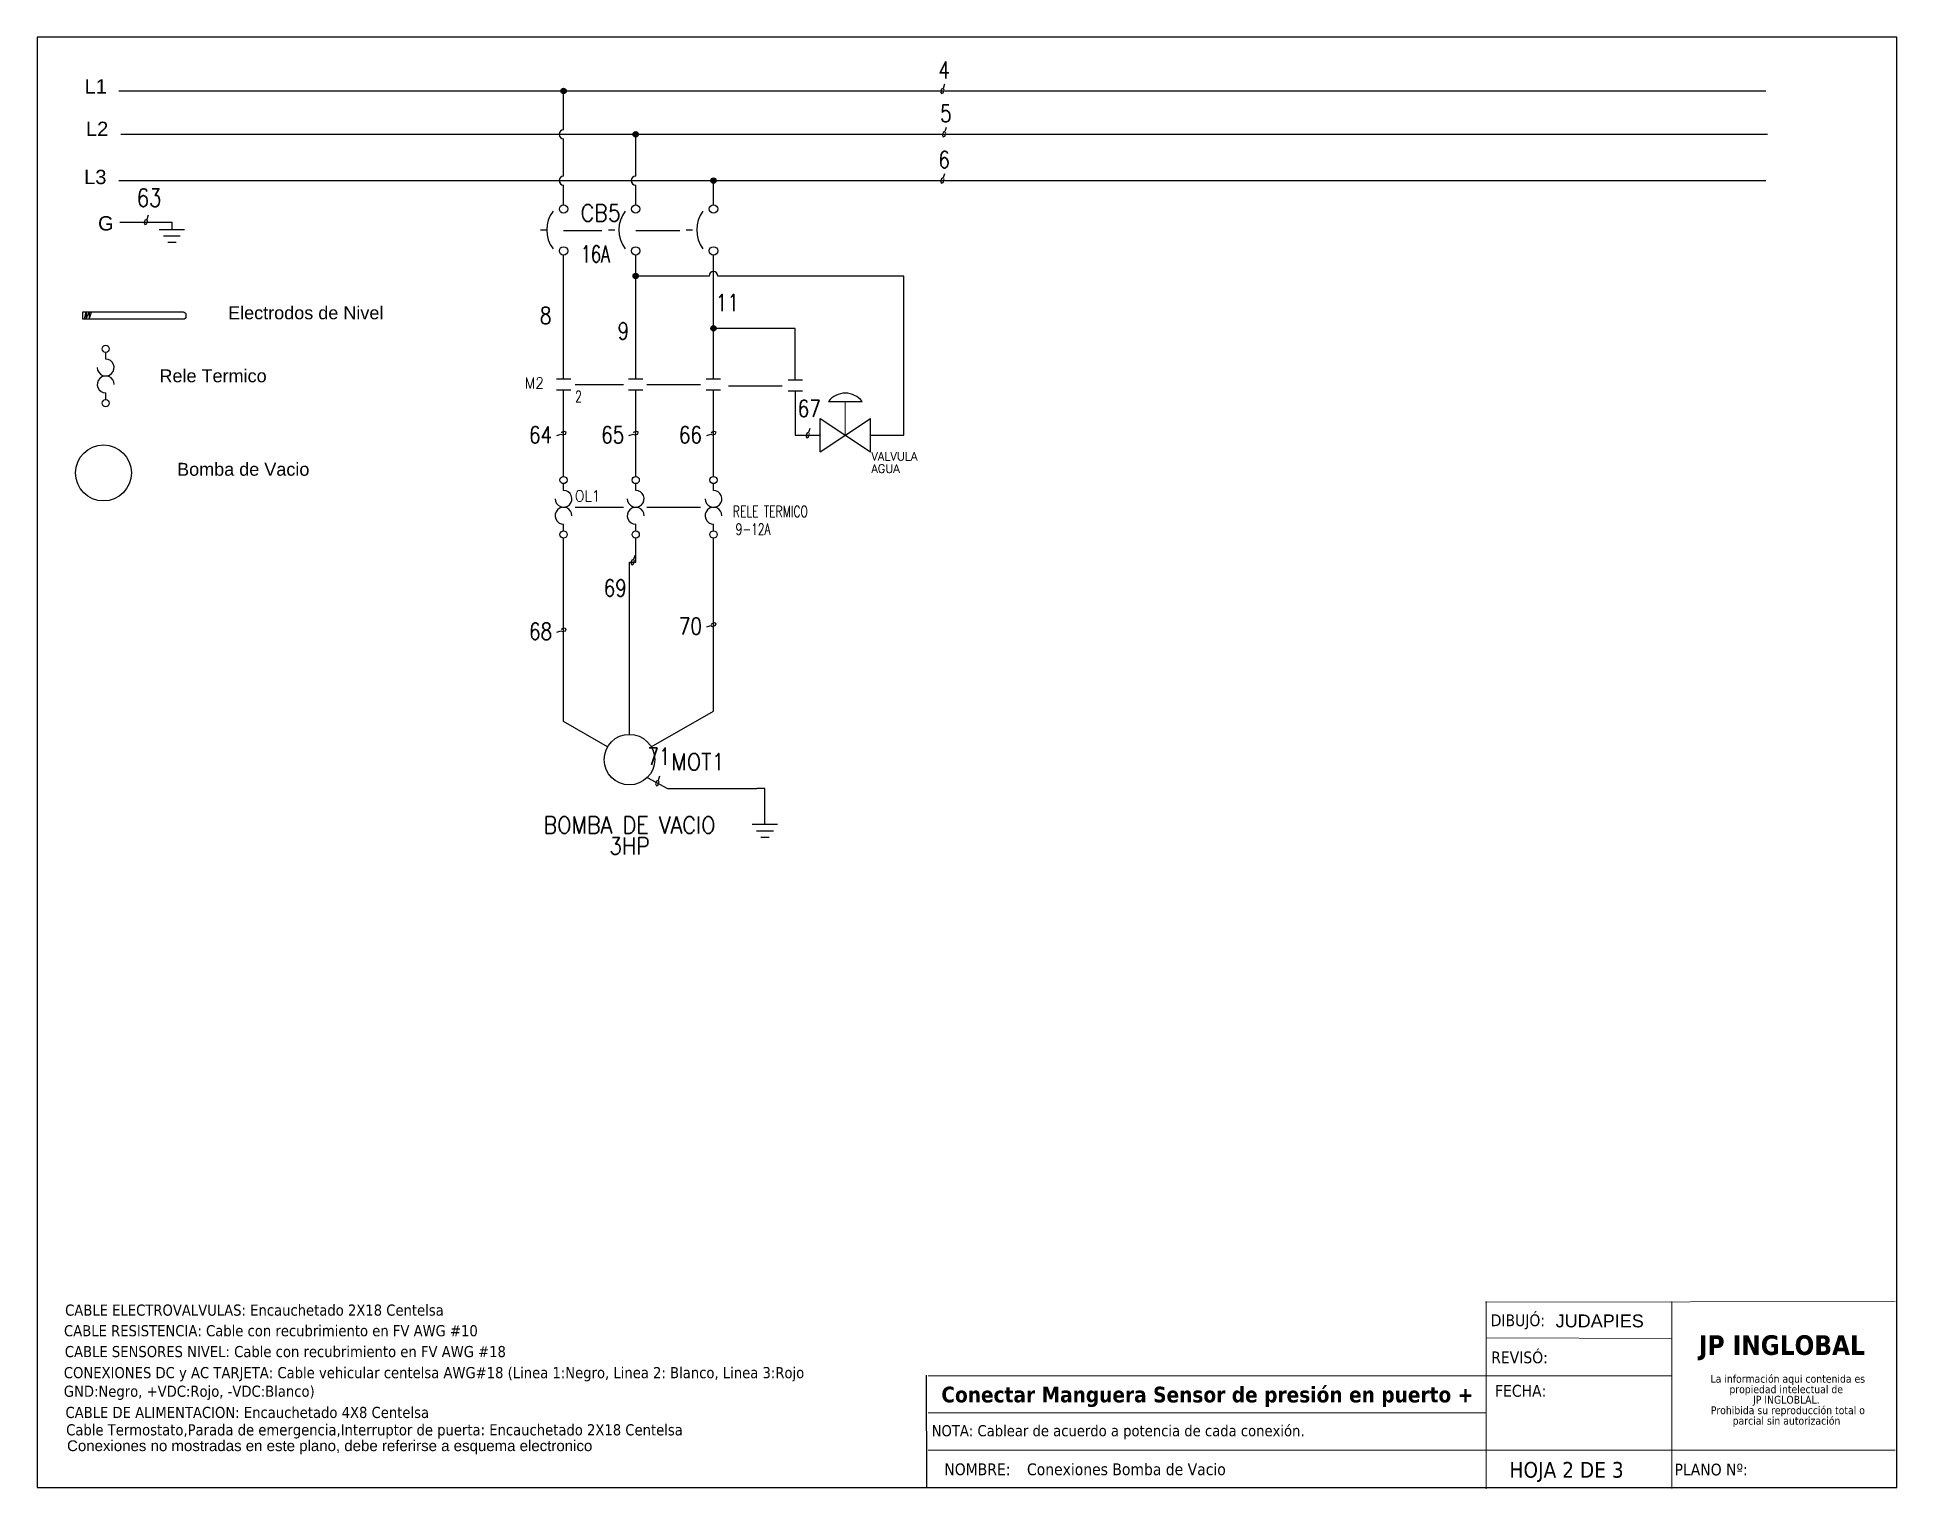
# Model space of a CAD drawing. Header units: inches. Extents: x 18.7 to 39.4, y 4.3 to 20.5.
import ezdxf
from ezdxf.enums import TextEntityAlignment as Align

# ---------------------------------------------------------------- set-up
doc = ezdxf.new("R2010")
doc.units = ezdxf.units.IN
doc.header["$MEASUREMENT"] = 0
doc.linetypes.add('CENTERX2', pattern=[20.32, 12.7, -2.54, 2.54, -2.54])
doc.linetypes.add('HIDDEN2', pattern=[0.1875, 0.125, -0.0625])
for name, color, linetype in [('BLK_12AWG', 7, 'Continuous'), ('CONTORNO', 179, 'Continuous'), ('DESC', 250, 'Continuous'), ('LINK', 9, 'Continuous'), ('MISC', 7, 'Continuous'), ('SYMS', 7, 'Continuous'), ('TAGS', 150, 'Continuous'), ('WIREFIXED', 7, 'Continuous'), ('WIRENO', 250, 'Continuous'), ('WIRES', 7, 'Continuous'), ('XREFCHILD', 134, 'Continuous')]:
    doc.layers.add(name, color=color, linetype=linetype)
doc.styles.add('SLDTEXTSTYLE0', font='tahoma.ttf')
doc.styles.add('SLDTEXTSTYLE1', font='')
doc.styles.get("Standard").update_dxf_attribs({"font": 'arial.ttf'})
doc.styles.add('WD', font='romans.shx')
doc.styles.get('SLDTEXTSTYLE1').set_extended_font_data('Tahoma', bold=True)

# ---------------------------------------------------------------- blocks, each defined once
blk = doc.blocks.new('SW_NOTE_2')
at = {"layer": 'CONTORNO', "color": 0, "char_height": 1.0583, "attachment_point": 2, "style": 'SLDTEXTSTYLE0'}
for s, insert in [('La información aqui contenida es ', (10.29, 1.34)), ('propiedad intelectual de', (10.08, -0.07)), ('JP INGLOBLAL.', (10.1, -1.48)), ('Prohibida su reproducción total o ', (10.3, -2.89)), ('parcial sin autorización', (10.12, -4.3))]:
    blk.add_mtext(s, dxfattribs=dict(at, insert=insert))
blk = doc.blocks.new('Nivel')
at = {"layer": 'WIRENO'}
for p, q in [((103.38, 60.01), (103.74, 61.39)), ((103.74, 61.39), (103.74, 60.1)), ((103.74, 60.1), (104.25, 61.39)), ((104.25, 61.39), (104.25, 60.07)), ((104.25, 60.07), (104.74, 61.36))]:
    blk.add_line(p, q, dxfattribs=at)
blk.add_lwpolyline([(103.12, 61.39), (121.77, 61.39, -0.414214), (122.27, 60.89), (122.27, 60.54, -0.414214), (121.77, 60.04), (103.12, 60.04)], format="xyb", close=True, dxfattribs=at)
blk = doc.blocks.new('WDDOT')
for radius in [0.03, 0.0187, 0.00929]:
    blk.add_circle((0, 0), radius)
blk = doc.blocks.new('VGND2')
for p, q in [((0.09375, 0), (-0.09375, 0)), ((-0.0625, -0.046875), (0.0625, -0.046875)), ((-0.03125, -0.09375), (0.03125, -0.09375))]:
    blk.add_line(p, q)
at = {"style": 'WD', "flags": 1}
blk.add_attdef('X2TERM01', (0, 0), '', height=0.01, dxfattribs=at)
blk = doc.blocks.new('WD_WNH')
at = {"linetype": 'Continuous', "style": 'WD', "width": 0.8}
blk.add_attdef('WIRENO', text='', height=0.125, dxfattribs=at).set_placement((0, 0.062), align=Align.CENTER)
at = {"style": 'WD', "flags": 1}
for tag, p in [('W01USER', (0, 0.078)), ('W02USER', (0, 0.07)), ('W03USER', (0, 0.062)), ('W04USER', (0, 0.055)), ('W05USER', (0, 0.047)), ('W06USER', (0, 0.039)), ('W07USER', (0, 0.031)), ('W08USER', (0, 0.023)), ('W09USER', (0, 0.016)), ('W10USER', (0, 0.008))]:
    blk.add_attdef(tag, text='', height=0.005, dxfattribs=at).set_placement(p, align=Align.CENTER)
blk = doc.blocks.new('VMS21')
at = {"linetype": 'Continuous'}
for p, q in [((-0.08, 0.062), (0.08, 0.062)), ((-0.08, -0.062), (0.08, -0.062))]:
    blk.add_line(p, q, dxfattribs=at)
at = {"linetype": 'Continuous', "style": 'WD', "width": 0.9, "flags": 8}
blk.add_attdef('TERM01', text='', height=0.125, dxfattribs=at).set_placement((-0.031, 0.125), align=Align.RIGHT)
at = {"style": 'WD'}
for tag, p, width in [('INST', (0.125, 0.281), 0.7), ('LOC', (0.125, 0.111), 0.7), ('TAG2', (0.127, -0.045), 0.9), ('XREF', (0.129, -0.199), 0.7), ('DESC1', (0.129, -0.351), 0.7), ('DESC2', (0.129, -0.508), 0.7), ('DESC3', (0.129, -0.664), 0.7)]:
    blk.add_attdef(tag, p, '', height=0.125, dxfattribs=dict(at, width=width))
for tag, p, flags in [('FAMILY', (-0.181, 0.003), 9), ('CONTACT', (-0.181, -0.014), 1)]:
    blk.add_attdef(tag, p, '', height=0.01, dxfattribs=dict(at, flags=flags))
at = {"color": 7, "style": 'WD'}
for tag, p in [('X4LINK', (-0.141, 0)), ('X1LINK', (0.125, 0))]:
    blk.add_attdef(tag, p, '', height=0.01, dxfattribs=at)
at = {"color": 7, "style": 'WD', "flags": 1}
for tag, p in [('X2TERM01', (0, 0.062)), ('X8TERM02', (0, -0.062))]:
    blk.add_attdef(tag, p, '', height=0.0125, dxfattribs=at)
at = {"linetype": 'Continuous', "style": 'WD', "width": 0.9, "flags": 8}
blk.add_attdef('TERM02', text='', height=0.125, dxfattribs=at).set_placement((-0.031, -0.125), align=Align.TOP_RIGHT)
blk = doc.blocks.new('VMO13')
blk.add_circle((0, 0), 0.188)
at = {"style": 'WD'}
for tag, p, width in [('INST', (0.318, 0.263), 0.7), ('LOC', (0.318, 0.094), 0.7), ('TAG1', (0.312, -0.079), 0.9)]:
    blk.add_attdef(tag, p, '', height=0.125, dxfattribs=dict(at, width=width))
at = {"style": 'WD', "flags": 9}
blk.add_attdef('FAMILY', text='', height=0.01, dxfattribs=at).set_placement((-0.005, 0.17), align=Align.CENTER)
at = {"linetype": 'Continuous', "style": 'WD', "flags": 1}
for tag, p in [('MFG', (0, 0.14)), ('CAT', (0, 0.159))]:
    blk.add_attdef(tag, text='', height=0.01, dxfattribs=at).set_placement(p, align=Align.MIDDLE)
at = {"style": 'WD', "flags": 1}
for tag, p in [('X2TERM02', (0, 0.188)), ('X0TERM03', (-0.162, 0.094)), ('X0TERM01', (0.162, 0.094)), ('X0TERM04', (0.133, -0.133))]:
    blk.add_attdef(tag, p, '', height=0.0125, dxfattribs=at)
at = {"style": 'WD'}
for tag, height, width, p in [('RATING1', 0.1, 0.8, (0, 0)), ('DESC1', 0.125, 0.9, (0.001, -0.549)), ('DESC2', 0.125, 0.9, (0.001, -0.706)), ('DESC3', 0.125, 0.9, (0.001, -0.862)), ('RATING3', 0.125, 0.8, (0.001, -1.018)), ('RATING4', 0.125, 0.8, (0.001, -1.174)), ('WDTAGALT', 0.125, 0.7, (0, -1.344))]:
    blk.add_attdef(tag, text='', height=height, dxfattribs=dict(at, width=width)).set_placement(p, align=Align.CENTER)
at = {"linetype": 'Continuous', "style": 'WD', "flags": 9}
blk.add_attdef('ASSYCODE', text='', height=0.01, dxfattribs=at).set_placement((0, 0.125), align=Align.CENTER)
at = {"style": 'WD', "width": 0.8}
blk.add_attdef('RATING2', text='', height=0.1, dxfattribs=at).set_placement((0, -0.031), align=Align.TOP_CENTER)
blk = doc.blocks.new('VOL1')
for p, q in [((0, 0.188), (0, 0.264)), ((0, -0.264), (0, -0.188))]:
    blk.add_line(p, q)
at = {"linetype": 'Continuous'}
for centre in [(0, 0.304), (0, -0.304)]:
    blk.add_circle(centre, 0.04, dxfattribs=at)
for centre, start, end in [((0, 0.094), 180, 90.001), ((0, -0.094), 0.001, 270.002)]:
    blk.add_arc(centre, 0.0938, start, end)
at = {"linetype": 'Continuous', "style": 'WD', "flags": 8}
blk.add_attdef('TERM01', text='', height=0.125, dxfattribs=at).set_placement((-0.055, 0.363), align=Align.RIGHT)
at = {"style": 'WD'}
for tag, p, width in [('INST', (0.219, 0.39), 0.7), ('LOC', (0.219, 0.221), 0.7), ('TAG1', (0.127, 0.064), 0.9), ('DESC1', (0.129, -0.092), 0.7), ('DESC2', (0.129, -0.248), 0.7), ('RATING1', (0.156, -0.404), 0.7)]:
    blk.add_attdef(tag, p, '', height=0.125, dxfattribs=dict(at, width=width))
at = {"color": 7, "style": 'WD', "flags": 1}
for tag, p in [('X2TERM01', (0, 0.344)), ('X8TERM02', (0, -0.344))]:
    blk.add_attdef(tag, p, '', height=0.0125, dxfattribs=at)
at = {"color": 7, "style": 'WD'}
for tag, p in [('X4LINK', (-0.141, 0)), ('X1LINK', (0.125, 0))]:
    blk.add_attdef(tag, p, '', height=0.01, dxfattribs=at)
at = {"style": 'WD', "flags": 9}
blk.add_attdef('FAMILY', (-0.216, -0.158), '', height=0.01, rotation=90, dxfattribs=at)
at = {"linetype": 'Continuous', "style": 'WD', "flags": 9}
for tag, p in [('CAT', (-0.172, -0.133)), ('MFG', (-0.153, -0.135)), ('ASSYCODE', (-0.127, -0.144))]:
    blk.add_attdef(tag, text='', height=0.01, rotation=90, dxfattribs=at).set_placement(p, align=Align.CENTER)
at = {"linetype": 'Continuous', "style": 'WD', "flags": 8}
blk.add_attdef('TERM02', text='', height=0.125, dxfattribs=at).set_placement((-0.041, -0.37), align=Align.TOP_RIGHT)
blk = doc.blocks.new('VOL2')
for p, q in [((0, 0.188), (0, 0.264)), ((0, -0.264), (0, -0.188))]:
    blk.add_line(p, q)
at = {"linetype": 'Continuous'}
for centre in [(0, 0.304), (0, -0.304)]:
    blk.add_circle(centre, 0.04, dxfattribs=at)
for centre, start, end in [((0, 0.094), 180, 90.001), ((0, -0.094), 0.001, 270.002)]:
    blk.add_arc(centre, 0.0938, start, end)
at = {"linetype": 'Continuous', "style": 'WD', "flags": 8}
blk.add_attdef('TERM01', text='', height=0.125, dxfattribs=at).set_placement((-0.055, 0.363), align=Align.RIGHT)
at = {"style": 'WD'}
for tag, p, width in [('INST', (0.188, 0.359), 0.7), ('LOC', (0.188, 0.189), 0.7), ('TAG2', (0.127, 0.033), 0.9), ('DESC1', (0.129, -0.123), 0.7), ('DESC2', (0.129, -0.279), 0.7)]:
    blk.add_attdef(tag, p, '', height=0.125, dxfattribs=dict(at, width=width))
at = {"color": 7, "style": 'WD', "flags": 1}
for tag, p in [('X2TERM01', (0, 0.344)), ('X8TERM02', (0, -0.344))]:
    blk.add_attdef(tag, p, '', height=0.0125, dxfattribs=at)
at = {"color": 7, "style": 'WD'}
for tag, p in [('X4LINK', (-0.141, 0)), ('X1LINK', (0.125, 0))]:
    blk.add_attdef(tag, p, '', height=0.01, dxfattribs=at)
at = {"style": 'WD', "flags": 9}
blk.add_attdef('FAMILY', (-0.216, -0.158), '', height=0.01, rotation=90, dxfattribs=at)
at = {"linetype": 'Continuous', "style": 'WD', "flags": 8}
blk.add_attdef('TERM02', text='', height=0.125, dxfattribs=at).set_placement((-0.041, -0.37), align=Align.TOP_RIGHT)
blk = doc.blocks.new('HCR1')
blk.add_circle((0, 0), 0.156)
at = {"style": 'WD'}
for tag, height, width, p in [('INST', 0.0625, 0.7, (0.006, 0.429)), ('TAG1', 0.109, 0.9, (0, 0.202)), ('LOC', 0.0625, 0.7, (0.006, 0.344))]:
    blk.add_attdef(tag, text='', height=height, dxfattribs=dict(at, width=width)).set_placement(p, align=Align.CENTER)
at = {"linetype": 'Continuous', "style": 'WD', "flags": 9}
blk.add_attdef('ASSYCODE', text='', height=0.01, dxfattribs=at).set_placement((0, 0.125), align=Align.CENTER)
at = {"style": 'WD', "flags": 9}
blk.add_attdef('FAMILY', text='', height=0.01, dxfattribs=at).set_placement((-0.005, 0.17), align=Align.CENTER)
at = {"linetype": 'Continuous', "style": 'WD', "flags": 1}
for tag, p in [('MFG', (0, 0.14)), ('CAT', (0, 0.159))]:
    blk.add_attdef(tag, text='', height=0.01, dxfattribs=at).set_placement(p, align=Align.MIDDLE)
at = {"style": 'WD'}
for tag, p, height, width in [('DESC1', (1.126, 0.06), 0.109, 0.9), ('DESC2', (1.126, -0.083), 0.109, 0.9), ('DESC3', (1.126, -0.226), 0.109, 0.9), ('XREFNO', (1.325, -0.393), 0.0938, 0.8), ('XREFNC', (1.315, -0.516), 0.0938, 0.8)]:
    blk.add_attdef(tag, p, '', height=height, dxfattribs=dict(at, width=width))
at = {"style": 'WD', "flags": 1}
for tag, p in [('X4TERM01', (-0.156, 0)), ('X1TERM02', (0.156, 0))]:
    blk.add_attdef(tag, p, '', height=0.0109, dxfattribs=at)
at = {"linetype": 'Continuous', "style": 'WD'}
blk.add_attdef('TERM01', text='', height=0.0625, dxfattribs=at).set_placement((-0.2, -0.035), align=Align.TOP_RIGHT)
blk.add_attdef('TERM02', text='', height=0.0625, dxfattribs=at).set_placement((0.2, -0.035), align=Align.TOP_LEFT)
at = {"style": 'WD', "width": 0.8, "flags": 8}
for tag, p in [('NO', (1.123, -0.393)), ('NC', (1.121, -0.516))]:
    blk.add_attdef(tag, p, '', height=0.0938, dxfattribs=at)
blk = doc.blocks.new('HGVA1_DIAPHRAGM_VALVE2')
at = {"color": 7, "linetype": 'Continuous', "lineweight": 0, "ltscale": 3.2258}
for p, q in [((-0.25, 0.5), (0.25, 0.5)), ((0, 0), (0, 0.5))]:
    blk.add_line(p, q, dxfattribs=at)
for p, q in [((-0.375, -0.25), (-0.375, 0.25)), ((-0.375, -0.25), (0.375, 0.25)), ((-0.375, 0.25), (0.375, -0.25)), ((0.375, -0.25), (0.375, 0.25))]:
    blk.add_line(p, q)
at = {"ltscale": 25.4, "flags": 128}
blk.add_lwpolyline([(0.25, 0.5, 0.5), (-0.25, 0.5)], format="xyb", close=True, dxfattribs=at)
at = {"style": 'WD', "flags": 1}
for tag, p in [('INST', (-0.469, 0.748)), ('LOC', (-0.469, 0.587)), ('TAG1', (-0.469, 0.378))]:
    blk.add_attdef(tag, text='', height=0.125, dxfattribs=at).set_placement(p, align=Align.RIGHT)
at = {"style": 'WD'}
blk.add_attdef('TERM01', text='', height=0.0625, dxfattribs=at).set_placement((-0.399, 0.018), align=Align.RIGHT)
for tag, p, height in [('X4TERM01', (-0.375, 0), 0.005), ('X1TERM02', (0.375, 0), 0.005), ('TERM02', (0.406, 0.036), 0.0625), ('RATING1', (0.388, -0.162), 0.125), ('DESC1', (0.388, -0.378), 0.125), ('DESC2', (0.388, -0.562), 0.125), ('WDTAGALT', (0.388, -0.907), 0.125), ('DESC3', (0.388, -0.752), 0.125)]:
    blk.add_attdef(tag, p, '', height=height, dxfattribs=at)
blk.add_attdef('XREF', text='', height=0.0625, rotation=0.0625, dxfattribs=at).set_placement((0.518, 0.271), align=Align.TOP_CENTER)
at = {"style": 'WD', "flags": 1}
for tag, p in [('WDTYPE', (-0.154, -0.127)), ('FAMILY', (-0.143, -0.17)), ('CAT', (-0.143, -0.215)), ('MFG', (-0.141, -0.246)), ('ASSYCODE', (-0.113, -0.275))]:
    blk.add_attdef(tag, text='', height=0.01, dxfattribs=at).set_placement(p, align=Align.CENTER)
blk = doc.blocks.new('WD_WNV')
at = {"linetype": 'Continuous', "style": 'WD', "width": 0.8}
blk.add_attdef('WIRENO', text='', height=0.125, dxfattribs=at).set_placement((-0.05, 0), align=Align.MIDDLE_RIGHT)
at = {"style": 'WD', "flags": 1}
for tag, p in [('W01USER', (-0.062, 0.094)), ('W02USER', (-0.062, 0.086)), ('W03USER', (-0.062, 0.078)), ('W04USER', (-0.062, 0.07)), ('W05USER', (-0.062, 0.062)), ('W06USER', (-0.062, 0.055)), ('W07USER', (-0.062, 0.047)), ('W08USER', (-0.062, 0.039)), ('W09USER', (-0.062, 0.031)), ('W10USER', (-0.062, 0.023))]:
    blk.add_attdef(tag, text='', height=0.005, dxfattribs=at).set_placement(p, align=Align.CENTER)
blk = doc.blocks.new('VCB1')
at = {"linetype": 'HIDDEN2'}
blk.add_line((-0.171, 0), (-0.125, 0), dxfattribs=at)
for centre in [(0, 0.156), (0, -0.156)]:
    blk.add_circle(centre, 0.0312)
blk.add_arc((0.109, 0), 0.234, 143.1301, 216.8699)
at = {"style": 'WD'}
for tag, p, width in [('INST', (0.219, 0.388), 0.7), ('LOC', (0.219, 0.219), 0.7), ('TAG1', (0.127, 0.064), 0.9), ('XREF', (0.129, -0.09), 0.7), ('DESC1', (0.129, -0.242), 0.7), ('DESC2', (0.129, -0.389), 0.7)]:
    blk.add_attdef(tag, p, '', height=0.125, dxfattribs=dict(at, width=width))
at = {"linetype": 'Continuous', "style": 'WD'}
for tag, height, flags, p in [('TERM01', 0.125, 8, (-0.055, 0.207)), ('MFG', 0.01, 9, (-0.142, -0.088)), ('CAT', 0.01, 9, (-0.142, -0.073))]:
    blk.add_attdef(tag, text='', height=height, dxfattribs=dict(at, flags=flags)).set_placement(p, align=Align.RIGHT)
at = {"style": 'WD', "width": 0.7}
blk.add_attdef('RATING1', text='', height=0.125, dxfattribs=at).set_placement((-0.188, 0.062), align=Align.RIGHT)
at = {"color": 7, "style": 'WD', "flags": 1}
for tag, p in [('X2TERM01', (0, 0.188)), ('X8TERM02', (0, -0.188))]:
    blk.add_attdef(tag, p, '', height=0.0125, dxfattribs=at)
at = {"color": 7, "style": 'WD'}
for tag, p in [('X4LINK', (-0.25, 0)), ('X1LINK', (0, 0))]:
    blk.add_attdef(tag, p, '', height=0.01, dxfattribs=at)
at = {"linetype": 'Continuous', "style": 'WD', "flags": 9}
blk.add_attdef('ASSYCODE', text='', height=0.01, dxfattribs=at).set_placement((-0.153, -0.106), align=Align.CENTER)
at = {"style": 'WD', "flags": 9}
for tag, p in [('CONTACT', (-0.129, -0.129)), ('FAMILY', (-0.142, -0.036))]:
    blk.add_attdef(tag, text='', height=0.01, dxfattribs=at).set_placement(p, align=Align.RIGHT)
at = {"linetype": 'Continuous', "style": 'WD', "flags": 8}
blk.add_attdef('TERM02', text='', height=0.125, dxfattribs=at).set_placement((-0.041, -0.213), align=Align.TOP_RIGHT)
blk = doc.blocks.new('VCB2')
at = {"linetype": 'HIDDEN2'}
blk.add_line((-0.203, 0), (-0.156, 0), dxfattribs=at)
for centre in [(0, 0.156), (0, -0.156)]:
    blk.add_circle(centre, 0.0312)
blk.add_arc((0.109, 0), 0.234, 143.1301, 216.8699)
at = {"style": 'WD'}
for tag, p, width in [('INST', (0.219, 0.388), 0.7), ('LOC', (0.219, 0.219), 0.7), ('TAG2', (0.127, 0.064), 0.9), ('XREF', (0.129, -0.09), 0.7), ('DESC1', (0.129, -0.242), 0.7), ('DESC2', (0.129, -0.389), 0.7)]:
    blk.add_attdef(tag, p, '', height=0.125, dxfattribs=dict(at, width=width))
at = {"linetype": 'Continuous', "style": 'WD', "flags": 8}
blk.add_attdef('TERM01', text='', height=0.125, dxfattribs=at).set_placement((-0.055, 0.207), align=Align.RIGHT)
at = {"style": 'WD', "width": 0.7}
blk.add_attdef('RATING1', text='', height=0.125, dxfattribs=at).set_placement((-0.188, 0.062), align=Align.RIGHT)
at = {"color": 7, "style": 'WD', "flags": 1}
for tag, p in [('X2TERM01', (0, 0.188)), ('X8TERM02', (0, -0.188))]:
    blk.add_attdef(tag, p, '', height=0.0125, dxfattribs=at)
at = {"color": 7, "style": 'WD'}
for tag, p in [('X4LINK', (-0.25, 0)), ('X1LINK', (0, 0))]:
    blk.add_attdef(tag, p, '', height=0.01, dxfattribs=at)
at = {"style": 'WD', "flags": 9}
for tag, p in [('CONTACT', (-0.129, -0.056)), ('FAMILY', (-0.142, -0.036))]:
    blk.add_attdef(tag, text='', height=0.01, dxfattribs=at).set_placement(p, align=Align.RIGHT)
at = {"linetype": 'Continuous', "style": 'WD', "flags": 8}
blk.add_attdef('TERM02', text='', height=0.125, dxfattribs=at).set_placement((-0.041, -0.213), align=Align.TOP_RIGHT)

msp = doc.modelspace()

# ---------------------------------------------------------------- linework, layer by layer
at = {"color": 7, "linetype": 'Continuous'}
for p, q in [((39.409, 20.516), (18.659, 20.516)), ((18.659, 20.516), (18.659, 4.331)), ((39.409, 4.331), (39.409, 20.516)), ((18.659, 4.331), (39.409, 4.331))]:
    msp.add_line(p, q, dxfattribs=at)
at = {"color": 7, "linetype": 'Continuous', "lineweight": 0}
for p, q in [((39.389, 6.408), (34.82, 6.4)), ((34.825, 6.408), (34.825, 4.316)), ((36.899, 6.408), (36.899, 4.319)), ((36.899, 5.993), (34.826, 6.001)), ((36.899, 5.578), (28.599, 5.578)), ((34.825, 5.163), (28.599, 5.163)), ((39.389, 4.748), (28.599, 4.748))]:
    msp.add_line(p, q, dxfattribs=at)
at = {"color": 7, "linetype": 'CENTERX2', "lineweight": 0}
msp.add_line((28.596, 4.327), (39.389, 4.327), dxfattribs=at)
at = {"layer": 'BLK_12AWG'}
for p, q in [((19.571, 19.916), (37.946, 19.916)), ((24.532, 19.482), (24.532, 19.916)), ((19.591, 19.432), (37.966, 19.432)), ((24.532, 18.966), (24.532, 19.382)), ((25.337, 18.966), (25.337, 19.432)), ((19.571, 18.916), (37.946, 18.916)), ((26.205, 18.881), (26.205, 18.916)), ((24.532, 18.646), (24.532, 18.866)), ((25.337, 18.646), (25.337, 18.866)), ((26.205, 18.646), (26.205, 18.881)), ((24.532, 17.651), (24.532, 18.084)), ((25.337, 17.706), (25.337, 18.084)), ((26.205, 17.76), (26.205, 18.084)), ((26.155, 17.85), (25.337, 17.85)), ((28.328, 17.85), (26.255, 17.85)), ((28.328, 16.075), (28.328, 17.85)), ((24.532, 16.706), (24.532, 17.651)), ((25.337, 16.706), (25.337, 17.706)), ((26.205, 16.706), (26.205, 17.76)), ((27.118, 17.266), (26.205, 17.266)), ((27.118, 16.692), (27.118, 17.266)), ((27.956, 16.075), (28.328, 16.075))]:
    msp.add_line(p, q, dxfattribs=at)
for centre, start, end in [((24.532, 19.432), 90, 270), ((24.532, 18.916), 90, 270), ((25.337, 18.916), 90, 270), ((26.205, 17.85), 0, 180)]:
    msp.add_arc(centre, 0.05, start, end, dxfattribs=at)
at = {"layer": 'DESC'}
msp.add_line((28.586, 4.337), (28.582, 5.583), dxfattribs=at)
at = {"layer": 'LINK'}
for points in [[(24.53, 18.36), (24.96, 18.36)], [(25.34, 18.36), (25.83, 18.36)], [(24.66, 16.64), (25.2, 16.64)], [(25.46, 16.64), (26.06, 16.64)], [(26.373, 16.627), (26.973, 16.627)], [(24.66, 15.27), (25.2, 15.27)], [(25.46, 15.27), (26.06, 15.27)]]:
    msp.add_lwpolyline(points, dxfattribs=at)
at = {"layer": 'WIREFIXED'}
for points in [[(28.784, 19.991), (28.769, 19.945), (28.749, 19.935), (28.739, 19.906), (28.749, 19.886), (28.769, 19.896), (28.779, 19.925), (28.774, 19.935)], [(28.784, 19.991), (28.769, 19.945), (28.749, 19.935), (28.739, 19.906), (28.749, 19.886), (28.769, 19.896), (28.779, 19.926), (28.774, 19.935)], [(28.803, 19.507), (28.788, 19.462), (28.769, 19.452), (28.759, 19.422), (28.769, 19.403), (28.788, 19.412), (28.798, 19.442), (28.793, 19.452)], [(28.803, 19.507), (28.788, 19.462), (28.769, 19.452), (28.759, 19.423), (28.769, 19.403), (28.788, 19.413), (28.798, 19.442), (28.793, 19.452)], [(28.784, 18.991), (28.769, 18.945), (28.749, 18.935), (28.739, 18.906), (28.749, 18.886), (28.769, 18.896), (28.779, 18.925), (28.774, 18.935)], [(19.896, 18.528), (19.881, 18.483), (19.861, 18.473), (19.851, 18.444), (19.861, 18.424), (19.881, 18.434), (19.89, 18.463), (19.886, 18.473)], [(24.457, 16.072), (24.503, 16.087), (24.522, 16.077), (24.552, 16.087), (24.562, 16.107), (24.542, 16.117), (24.513, 16.107), (24.508, 16.097)], [(25.262, 16.072), (25.308, 16.087), (25.327, 16.077), (25.357, 16.087), (25.367, 16.107), (25.347, 16.117), (25.317, 16.107), (25.312, 16.097)], [(26.13, 16.072), (26.175, 16.087), (26.195, 16.077), (26.225, 16.087), (26.234, 16.107), (26.215, 16.117), (26.185, 16.107), (26.18, 16.097)], [(27.281, 16.15), (27.266, 16.105), (27.246, 16.095), (27.236, 16.065), (27.246, 16.046), (27.266, 16.056), (27.276, 16.085), (27.271, 16.095)], [(25.327, 14.733), (25.312, 14.688), (25.292, 14.678), (25.282, 14.648), (25.292, 14.628), (25.312, 14.638), (25.322, 14.668), (25.317, 14.678)], [(24.457, 13.877), (24.503, 13.892), (24.522, 13.883), (24.552, 13.892), (24.562, 13.912), (24.542, 13.922), (24.513, 13.912), (24.508, 13.902)], [(24.457, 13.877), (24.503, 13.892), (24.522, 13.883), (24.552, 13.892), (24.562, 13.912), (24.542, 13.922), (24.513, 13.912), (24.508, 13.902)], [(26.13, 13.936), (26.175, 13.951), (26.195, 13.941), (26.225, 13.951), (26.234, 13.971), (26.215, 13.981), (26.185, 13.971), (26.18, 13.961)], [(25.603, 12.268), (25.588, 12.222), (25.568, 12.213), (25.559, 12.183), (25.568, 12.163), (25.588, 12.173), (25.598, 12.203), (25.593, 12.212)]]:
    msp.add_lwpolyline(points, dxfattribs=at)
at = {"layer": 'WIRES'}
for p, q in [((19.58, 18.453), (20.162, 18.453)), ((20.162, 18.453), (20.162, 18.368)), ((24.532, 15.614), (24.532, 16.581)), ((25.337, 15.614), (25.337, 16.581)), ((26.205, 15.614), (26.205, 16.581)), ((27.118, 16.567), (27.118, 16.075)), ((27.118, 16.075), (27.394, 16.075)), ((24.532, 12.878), (24.532, 14.926)), ((25.337, 14.658), (25.337, 14.926)), ((26.205, 12.996), (26.205, 14.926)), ((25.267, 12.736), (25.267, 14.658)), ((25.267, 14.658), (25.337, 14.658)), ((25.023, 12.595), (24.532, 12.878)), ((25.51, 12.595), (26.205, 12.996)), ((25.466, 12.255), (25.691, 12.13)), ((25.691, 12.13), (26.277, 12.13)), ((26.277, 12.13), (26.277, 12.131)), ((26.277, 12.131), (26.689, 12.131)), ((26.779, 12.131), (26.689, 12.131)), ((26.779, 11.728), (26.779, 12.131))]:
    msp.add_line(p, q, dxfattribs=at)

# ---------------------------------------------------------------- block references
at = {"layer": 'CONTORNO', "color": 7, "xscale": 0.083, "yscale": 0.083, "zscale": 0.083}
msp.add_blockref('SW_NOTE_2', (37.338, 5.477), dxfattribs=at)
at = {"layer": 'SYMS'}
for name, p in [('WDDOT', (24.532, 19.916)), ('WDDOT', (25.337, 19.432)), ('WDDOT', (26.205, 18.916)), ('WDDOT', (25.337, 17.85)), ('WDDOT', (26.205, 17.266)), ('VOL2', (19.423, 16.735)), ('VMS21', (25.337, 16.643)), ('VMS21', (26.205, 16.643)), ('VMS21', (27.118, 16.63)), ('VOL2', (25.337, 15.27)), ('VOL2', (26.205, 15.27))]:
    msp.add_blockref(name, p, dxfattribs=at)
ref = msp.add_blockref('VCB1', (24.532, 18.365), dxfattribs=dict(at, xscale=1.5, yscale=1.5, zscale=1.5))
ref.add_attrib('DESC1', '16A', (24.725, 18.002), dxfattribs={"layer": 'DESC', "height": 0.1875, "style": 'WD', "width": 0.7})
ref.add_attrib('TAG1', 'CB5', (24.723, 18.461), dxfattribs={"layer": 'TAGS', "height": 0.1875, "style": 'WD', "width": 0.9})
for name, p, xscale, yscale, zscale in [('VCB2', (25.337, 18.365), 1.5, 1.5, 1.5), ('VCB2', (26.205, 18.365), 1.5, 1.5, 1.5), ('VGND2', (20.162, 18.368), 1.5, 1.5, 1.5), ('HCR1', (19.398, 15.653), 2, 2, 2), ('VGND2', (26.779, 11.728), 1.5, 1.5, 1.5)]:
    msp.add_blockref(name, p, dxfattribs=dict(at, xscale=xscale, yscale=yscale, zscale=zscale))
ref = msp.add_blockref('VMS21', (24.532, 16.643), dxfattribs=at)
ref.add_attrib('XREF', '2', (24.661, 16.444), dxfattribs={"layer": 'XREFCHILD', "height": 0.125, "style": 'WD', "width": 0.7})
ref.add_attrib('TAG2', 'M2', (24.101, 16.595), dxfattribs={"layer": 'TAGS', "height": 0.125, "style": 'WD', "width": 0.9})
ref = msp.add_blockref('HGVA1_DIAPHRAGM_VALVE2', (27.675, 16.075), dxfattribs=dict(at, xscale=0.75, yscale=0.75, zscale=0.75))
ref.add_attrib('DESC1', 'VALVULA', (27.966, 15.792), dxfattribs={"layer": 'DESC', "height": 0.0938, "style": 'WD'})
ref.add_attrib('DESC2', 'AGUA', (27.966, 15.654), dxfattribs={"layer": 'DESC', "height": 0.0938, "style": 'WD'})
ref.add_attrib('X4TERM01', '67', (27.394, 16.075), dxfattribs={"layer": 'MISC', "height": 0.00375, "style": 'WD'})
ref.add_attrib('X1TERM02', '9', (27.956, 16.075), dxfattribs={"layer": 'MISC', "height": 0.00375, "style": 'WD'})
ref = msp.add_blockref('VOL1', (24.532, 15.27), dxfattribs=at)
ref.add_attrib('DESC2', '9-12A', (26.452, 14.964), dxfattribs={"layer": 'DESC', "height": 0.125, "style": 'WD', "width": 0.7})
ref.add_attrib('DESC1', 'RELE TERMICO', (26.422, 15.161), dxfattribs={"layer": 'DESC', "height": 0.125, "style": 'WD', "width": 0.7})
ref.add_attrib('TAG1', 'OL1', (24.659, 15.334), dxfattribs={"layer": 'TAGS', "height": 0.125, "style": 'WD', "width": 0.9})
ref = msp.add_blockref('VMO13', (25.267, 12.454), dxfattribs=dict(at, xscale=1.5, yscale=1.5, zscale=1.5))
ref.add_attrib('DESC1', 'BOMBA DE VACIO', dxfattribs={"layer": 'DESC', "height": 0.1875, "style": 'WD', "width": 0.9}).set_placement((25.268, 11.63), align=Align.CENTER)
ref.add_attrib('DESC2', '3HP', dxfattribs={"layer": 'DESC', "height": 0.1875, "style": 'WD', "width": 0.9}).set_placement((25.268, 11.396), align=Align.CENTER)
ref.add_attrib('TAG1', 'MOT1', (25.735, 12.336), dxfattribs={"layer": 'TAGS', "height": 0.1875, "style": 'WD', "width": 0.9})
at = {"layer": 'WIREFIXED'}
ref = msp.add_blockref('WD_WNH', (28.761, 19.851), dxfattribs=dict(at, xscale=1.5, yscale=1.5, zscale=1.5))
ref.add_attrib('WIRENOF', '4', dxfattribs={"linetype": 'Continuous', "height": 0.188, "style": 'WD', "width": 0.8}).set_placement((28.779, 19.999), align=Align.BOTTOM_CENTER)
ref = msp.add_blockref('WD_WNH', (28.78, 19.368), dxfattribs=dict(at, xscale=1.5, yscale=1.5, zscale=1.5))
ref.add_attrib('WIRENOF', '5', dxfattribs={"linetype": 'Continuous', "height": 0.188, "style": 'WD', "width": 0.8}).set_placement((28.798, 19.515), align=Align.BOTTOM_CENTER)
ref = msp.add_blockref('WD_WNH', (28.761, 18.851), dxfattribs=dict(at, xscale=1.5, yscale=1.5, zscale=1.5))
ref.add_attrib('WIRENOF', '6', dxfattribs={"linetype": 'Continuous', "height": 0.188, "style": 'WD', "width": 0.8}).set_placement((28.779, 18.999), align=Align.BOTTOM_CENTER)
ref = msp.add_blockref('WD_WNH', (19.871, 18.453), dxfattribs=at)
ref.add_attrib('WIRENOF', '63', dxfattribs={"linetype": 'Continuous', "height": 0.2, "style": 'WD', "width": 0.8}).set_placement((19.908, 18.564), align=Align.BOTTOM_CENTER)
ref = msp.add_blockref('WD_WNH', (26.305, 17.238), dxfattribs=dict(at, xscale=1.5, yscale=1.5, zscale=1.5))
ref.add_attrib('WIRENOF', '11', dxfattribs={"linetype": 'Continuous', "height": 0.1875, "style": 'WD', "width": 0.8}).set_placement((26.36, 17.404), align=Align.BOTTOM_CENTER)
ref = msp.add_blockref('WD_WNH', (24.277, 17.094), dxfattribs=dict(at, xscale=1.5, yscale=1.5, zscale=1.5))
ref.add_attrib('WIRENOF', '8', dxfattribs={"linetype": 'Continuous', "height": 0.188, "style": 'WD', "width": 0.8}).set_placement((24.332, 17.26), align=Align.BOTTOM_CENTER)
ref = msp.add_blockref('WD_WNH', (25.143, 16.921), dxfattribs=dict(at, xscale=1.5, yscale=1.5, zscale=1.5))
ref.add_attrib('WIRENOF', '9', dxfattribs={"linetype": 'Continuous', "height": 0.188, "style": 'WD', "width": 0.8}).set_placement((25.199, 17.087), align=Align.BOTTOM_CENTER)
ref = msp.add_blockref('WD_WNH', (27.256, 16.075), dxfattribs=dict(at, xscale=1.5, yscale=1.5, zscale=1.5))
ref.add_attrib('WIRENOF', '67', dxfattribs={"linetype": 'Continuous', "height": 0.1875, "style": 'WD', "width": 0.8}).set_placement((27.274, 16.222), align=Align.BOTTOM_CENTER)
ref = msp.add_blockref('WD_WNV', (24.532, 16.097), dxfattribs=dict(at, xscale=1.5, yscale=1.5, zscale=1.5))
ref.add_attrib('WIRENOF', '64', dxfattribs={"linetype": 'Continuous', "height": 0.1875, "style": 'WD', "width": 0.8}).set_placement((24.404, 16.079), align=Align.MIDDLE_RIGHT)
ref = msp.add_blockref('WD_WNV', (25.337, 16.097), dxfattribs=dict(at, xscale=1.5, yscale=1.5, zscale=1.5))
ref.add_attrib('WIRENOF', '65', dxfattribs={"linetype": 'Continuous', "height": 0.1875, "style": 'WD', "width": 0.8}).set_placement((25.209, 16.079), align=Align.MIDDLE_RIGHT)
ref = msp.add_blockref('WD_WNV', (26.205, 16.097), dxfattribs=dict(at, xscale=1.5, yscale=1.5, zscale=1.5))
ref.add_attrib('WIRENOF', '66', dxfattribs={"linetype": 'Continuous', "height": 0.1875, "style": 'WD', "width": 0.8}).set_placement((26.076, 16.079), align=Align.MIDDLE_RIGHT)
ref = msp.add_blockref('WD_WNH', (25.092, 14.072), dxfattribs=dict(at, xscale=1.5, yscale=1.5, zscale=1.5))
ref.add_attrib('WIRENOF', '69', dxfattribs={"linetype": 'Continuous', "height": 0.1875, "style": 'WD', "width": 0.8}).set_placement((25.109, 14.219), align=Align.BOTTOM_CENTER)
ref = msp.add_blockref('WD_WNV', (24.532, 13.902), dxfattribs=dict(at, xscale=1.5, yscale=1.5, zscale=1.5))
ref.add_attrib('WIRENOF', '68', dxfattribs={"linetype": 'Continuous', "height": 0.1875, "style": 'WD', "width": 0.8}).set_placement((24.404, 13.885), align=Align.MIDDLE_RIGHT)
ref = msp.add_blockref('WD_WNV', (26.205, 13.961), dxfattribs=dict(at, xscale=1.5, yscale=1.5, zscale=1.5))
ref.add_attrib('WIRENOF', '70', dxfattribs={"linetype": 'Continuous', "height": 0.1875, "style": 'WD', "width": 0.8}).set_placement((26.076, 13.943), align=Align.MIDDLE_RIGHT)
ref = msp.add_blockref('WD_WNH', (25.578, 12.193), dxfattribs=dict(at, xscale=1.5, yscale=1.5, zscale=1.5))
ref.add_attrib('WIRENOF', '71', dxfattribs={"linetype": 'Continuous', "height": 0.1875, "style": 'WD', "width": 0.8}).set_placement((25.596, 12.34), align=Align.BOTTOM_CENTER)
at = {"layer": 'WIRENO', "xscale": 0.06, "yscale": 0.06, "zscale": 0.06}
msp.add_blockref('Nivel', (12.982, 13.766), dxfattribs=at)

# ---------------------------------------------------------------- texts
at = {"attachment_point": 1}
for s, width, gutter_width, insert, char_height in [('L1', 0.37194, 0.05, (19.188, 20.047), 0.16), ('L2', 0.37194, 0.05, (19.203, 19.573), 0.16), ('L3', 0.37194, 0.05, (19.183, 19.036), 0.16), ('G', 0.37194, 0.05, (19.338, 18.519), 0.16), ('\\A1;Electrodos de Nivel', 44.8708, 1, (20.789, 17.512), 0.144), ('\\A1;Rele Termico', 44.8708, 1, (20.023, 16.809), 0.144), ('\\A1;Bomba de Vacio', 44.8708, 1, (20.22, 15.766), 0.144), ('JUDAPIES', 1.27171, 1, (35.602, 6.262), 0.144), ('Conexiones no mostradas en este plano, debe referirse a esquema electronico', 9.45621, 0.05, (18.992, 4.857), 0.12)]:
    msp.add_mtext_dynamic_manual_height_columns(s, width=width, gutter_width=gutter_width, heights=[0], dxfattribs=dict(at, insert=insert, char_height=char_height))
at = {"color": 7, "linetype": 'Continuous', "lineweight": 0, "attachment_point": 1, "style": 'SLDTEXTSTYLE0'}
for s, insert, char_height in [('CABLE ELECTROVALVULAS: Encauchetado 2X18 Centelsa', (18.97, 6.373), 0.1245), ('CABLE RESISTENCIA: Cable con recubrimiento en FV AWG #10', (18.958, 6.143), 0.1245), ('CABLE SENSORES NIVEL: Cable con recubrimiento en FV AWG #18', (18.967, 5.91), 0.1245), ('REVISÓ:', (34.883, 5.849), 0.1318), ('CONEXIONES DC y AC TARJETA: Cable vehicular centelsa AWG#18 (Linea 1:Negro, Linea 2: Blanco, Linea 3:Rojo\\PGND:Negro, +VDC:Rojo, -VDC:Blanco)', (18.956, 5.675), 0.1245), ('FECHA:', (34.926, 5.476), 0.1318), ('NOTA: Cablear de acuerdo a potencia de cada conexión.', (28.639, 5.027), 0.1245), ('\\pi-0.39529,l0.52705,t1.0541;NOMBRE:^IConexiones Bomba de Vacio', (28.649, 4.6), 0.13176), ('HOJA 2 DE 3', (35.087, 4.616), 0.17568), ('PLANO Nº:', (36.929, 4.597), 0.1318)]:
    msp.add_mtext(s, dxfattribs=dict(at, insert=insert, char_height=char_height))
at = {"char_height": 0.1245, "attachment_point": 1, "style": 'SLDTEXTSTYLE0'}
for s, width, insert in [('CABLE DE ALIMENTACION: Encauchetado 4X8 Centelsa', 8.56967, (18.974, 5.231)), ('Cable Termostato,Parada de emergencia,Interruptor de puerta: Encauchetado 2X18 Centelsa', 9.01035, (18.982, 5.037))]:
    msp.add_mtext_dynamic_manual_height_columns(s, width=width, gutter_width=1, heights=[0], dxfattribs=dict(at, insert=insert))
at = {"layer": 'CONTORNO', "color": 7}
for s, insert, char_height, attachment_point, style in [('DIBUJÓ:  ', (34.877, 6.263), 0.1318, 1, 'SLDTEXTSTYLE0'), ('    Conectar Manguera Sensor de presión en puerto +', (31.571, 5.456), 0.17568, 2, 'SLDTEXTSTYLE1')]:
    msp.add_mtext(s, dxfattribs=dict(at, insert=insert, char_height=char_height, attachment_point=attachment_point, style=style))
at = {"layer": 'CONTORNO', "insert": (37.201, 6.03), "char_height": 0.2196, "attachment_point": 1, "style": 'SLDTEXTSTYLE1'}
msp.add_mtext('JP INGLOBAL', dxfattribs=at)

doc.saveas('drawing.dxf')
